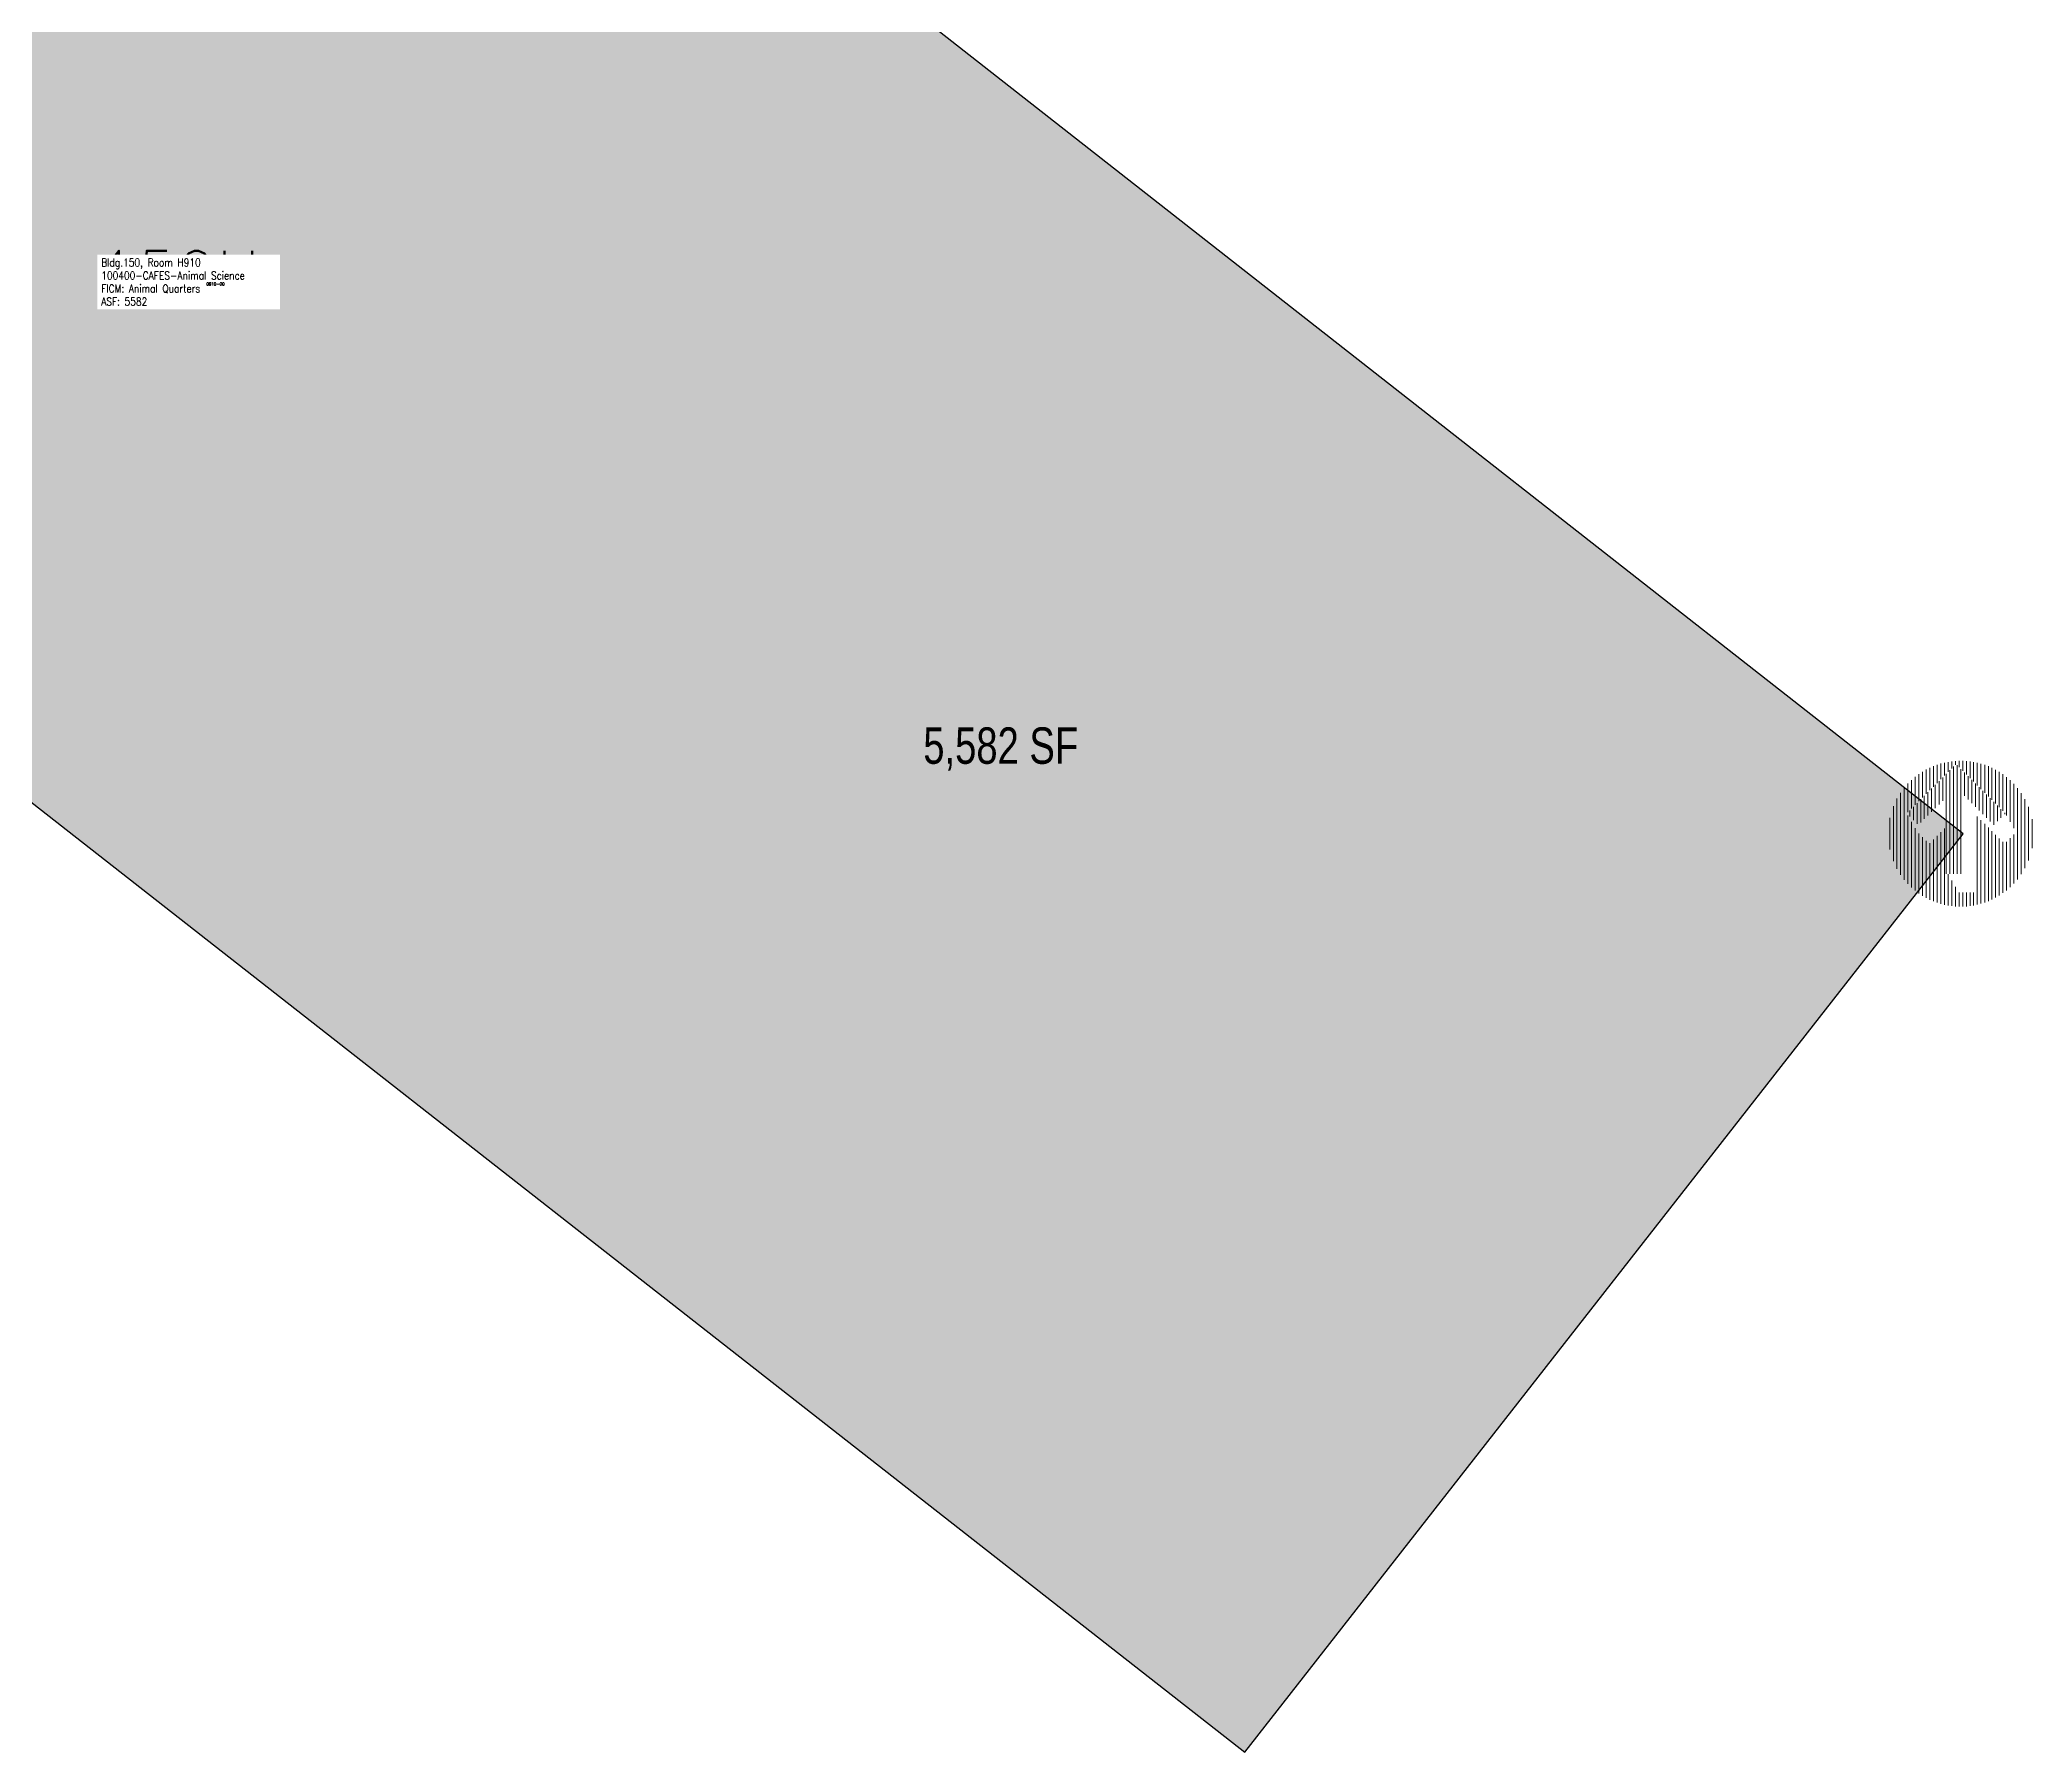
# Model space of a CAD drawing. Header units: inches. Extents: x 69148481 to 69150122, y 27724283 to 27725693.
# Drawn here: x 69149302 to 69150122, y 27724283 to 27724988 of the extents above; entities that cross this region are included whole.
import ezdxf
from ezdxf.enums import TextEntityAlignment as Align

# ---------------------------------------------------------------- set-up
doc = ezdxf.new("R2010")
doc.units = ezdxf.units.IN
doc.header["$MEASUREMENT"] = 0
for name, color, linetype in [('A-IDEN-RNUM', 7, 'Continuous'), ('A-IDEN-SNUM', 4, 'Continuous'), ('A-IDEN-VNUM', 4, 'Continuous'), ('A-WALL', 5, 'Continuous'), ('AREA-ASSIGN', 7, 'Continuous'), ('AREA-GROSS', 1, 'Continuous'), ('AREA-TEXT', 3, 'Continuous'), ('Rooms-Category-Color', 7, 'Continuous'), ('Rooms-College-Color', 7, 'Continuous'), ('Rooms-Department-Color', 7, 'Continuous'), ('Rooms-Division-Color', 7, 'Continuous'), ('Rooms-Information', 7, 'Continuous')]:
    doc.layers.add(name, color=color, linetype=linetype)
doc.styles.add('AREA', font='arial.ttf', dxfattribs={"width": 0.75, "height": 60})
doc.styles.add('ROOMSNUMBER', font='TXT.SHX', dxfattribs={"height": 1})
doc.styles.add('ROOMVNUMBER', font='simplex.shx', dxfattribs={"width": 0.85})

# ---------------------------------------------------------------- blocks, each defined once
blk = doc.blocks.new('North Large')
at = {"color": 42, "linetype": 'ByBlock', "lineweight": 15, "true_color": 0xe08e00}
for p, q in [((-0.21, 0.186), (-0.21, 0.319)), ((-0.191, 0.205), (-0.191, 0.33)), ((-0.172, 0.224), (-0.172, 0.339)), ((-0.153, 0.242), (-0.153, 0.348)), ((-0.135, 0.261), (-0.135, 0.355)), ((-0.116, 0.28), (-0.116, 0.361)), ((-0.097, 0.299), (-0.097, 0.365)), ((-0.088, -0.206), (-0.088, 0.308)), ((-0.078, 0.318), (-0.078, 0.369)), ((-0.069, -0.206), (-0.069, 0.327)), ((-0.059, 0.336), (-0.059, 0.372)), ((-0.05, -0.206), (-0.05, 0.346)), ((-0.041, 0.355), (-0.041, 0.374)), ((-0.031, -0.206), (-0.031, 0.352)), ((-0.022, 0.343), (-0.022, 0.375)), ((-0.012, -0.206), (-0.012, 0.333)), ((-0.003, 0.324), (-0.003, 0.375)), ((0.006, 0.195), (0.006, 0.315)), ((0.016, 0.305), (0.016, 0.374)), ((0.035, 0.286), (0.035, 0.372)), ((0.053, 0.268), (0.053, 0.369)), ((0.072, 0.249), (0.072, 0.365)), ((0.091, 0.23), (0.091, 0.36)), ((0.11, 0.211), (0.11, 0.354)), ((0.129, 0.192), (0.129, 0.347)), ((0.147, 0.174), (0.147, 0.339)), ((0.166, 0.155), (0.166, 0.329)), ((0.185, 0.136), (0.185, 0.318)), ((-0.323, -0.212), (-0.323, 0.211)), ((-0.304, -0.237), (-0.304, 0.237)), ((-0.285, 0.111), (-0.285, 0.258)), ((-0.266, 0.13), (-0.266, 0.276)), ((-0.248, 0.148), (-0.248, 0.293)), ((-0.229, 0.167), (-0.229, 0.307)), ((-0.182, 0.094), (-0.182, 0.214)), ((-0.163, 0.113), (-0.163, 0.233)), ((-0.144, 0.132), (-0.144, 0.252)), ((-0.125, 0.151), (-0.125, 0.271)), ((-0.106, 0.17), (-0.106, 0.289)), ((0.025, 0.176), (0.025, 0.296)), ((0.044, 0.157), (0.044, 0.277)), ((0.063, 0.138), (0.063, 0.258)), ((0.082, 0.12), (0.082, 0.239)), ((0.1, 0.101), (0.1, 0.221)), ((0.204, 0.117), (0.204, 0.306)), ((0.223, 0.094), (0.223, 0.291)), ((0.242, 0.061), (0.242, 0.275)), ((0.26, 0.028), (0.26, 0.256)), ((0.279, -0.235), (0.279, 0.235)), ((0.298, -0.209), (0.298, 0.209)), ((-0.36, -0.142), (-0.36, 0.141)), ((-0.342, -0.181), (-0.342, 0.181)), ((-0.276, 0.089), (-0.276, 0.12)), ((-0.257, 0.07), (-0.257, 0.139)), ((-0.238, 0.051), (-0.238, 0.158)), ((-0.219, 0.057), (-0.219, 0.177)), ((-0.201, 0.076), (-0.201, 0.195)), ((0.119, 0.082), (0.119, 0.202)), ((0.138, 0.063), (0.138, 0.183)), ((0.157, 0.045), (0.157, 0.164)), ((0.176, 0.064), (0.176, 0.145)), ((0.194, 0.082), (0.194, 0.127)), ((0.213, 0.101), (0.213, 0.108)), ((0.317, -0.178), (0.317, 0.178)), ((0.336, -0.138), (0.336, 0.138)), ((-0.379, -0.081), (-0.379, 0.081)), ((-0.285, -0.258), (-0.285, 0.094)), ((-0.266, -0.277), (-0.266, 0.061)), ((-0.248, -0.293), (-0.248, 0.028)), ((-0.229, -0.307), (-0.229, 0.001)), ((-0.116, -0.361), (-0.116, 0.008)), ((-0.097, -0.366), (-0.097, 0.027)), ((0.072, -0.365), (0.072, 0.088)), ((0.091, -0.36), (0.091, 0.069)), ((0.11, -0.354), (0.11, 0.05)), ((0.129, -0.347), (0.129, 0.032)), ((0.147, -0.339), (0.147, 0.013)), ((0.354, -0.074), (0.354, 0.074)), ((-0.21, -0.319), (-0.21, -0.018)), ((-0.191, -0.33), (-0.191, -0.037)), ((-0.172, -0.34), (-0.172, -0.048)), ((-0.153, -0.348), (-0.153, -0.03)), ((-0.135, -0.355), (-0.135, -0.011)), ((0.166, -0.329), (0.166, -0.006)), ((0.185, -0.318), (0.185, -0.025)), ((0.204, -0.304), (0.204, -0.042)), ((0.223, -0.292), (0.223, -0.042)), ((0.242, -0.275), (0.242, -0.023)), ((0.26, -0.257), (0.26, -0.004)), ((-0.078, -0.369), (-0.078, -0.209)), ((-0.059, -0.372), (-0.059, -0.241)), ((-0.041, -0.374), (-0.041, -0.274)), ((-0.022, -0.375), (-0.022, -0.303)), ((-0.003, -0.375), (-0.003, -0.303)), ((0.016, -0.374), (0.016, -0.303)), ((0.035, -0.372), (0.035, -0.303)), ((0.053, -0.369), (0.053, -0.303))]:
    blk.add_line(p, q, dxfattribs=at)

msp = doc.modelspace()

# ---------------------------------------------------------------- hatches: boundary and pattern name
at = {"layer": 'Rooms-Category-Color', "true_color": 0xfbafa2}
msp.add_hatch(color=21, dxfattribs=at).paths.add_polyline_path([(69148481.07, 27725313.88), (69149797.67, 27724283), (69150093.58, 27724661.26), (69148776.14, 27725693.42)])
at = {"layer": 'Rooms-College-Color', "true_color": 0xe3c5e1}
msp.add_hatch(color=254, dxfattribs=at).paths.add_polyline_path([(69148481.07, 27725313.88), (69149797.67, 27724283), (69150093.58, 27724661.26), (69148776.14, 27725693.42)])
at = {"layer": 'Rooms-Department-Color', "true_color": 0xe3c5e1}
msp.add_hatch(color=254, dxfattribs=at).paths.add_polyline_path([(69148481.07, 27725313.88), (69149797.67, 27724283), (69150093.58, 27724661.26), (69148776.14, 27725693.42)])
at = {"layer": 'Rooms-Division-Color', "true_color": 0xe3c5e1}
msp.add_hatch(color=254, dxfattribs=at).paths.add_polyline_path([(69148481.07, 27725313.88), (69149797.67, 27724283), (69150093.58, 27724661.26), (69148776.14, 27725693.42)])

# ---------------------------------------------------------------- linework, layer by layer
at = {"layer": 'A-WALL'}
msp.add_lwpolyline([(69148481.07, 27725313.88), (69149797.67, 27724283), (69150093.58, 27724661.26), (69148776.14, 27725693.42)], close=True, dxfattribs=at)
at = {"layer": 'AREA-ASSIGN'}
msp.add_lwpolyline([(69148481.07, 27725313.88), (69149797.67, 27724283), (69150093.58, 27724661.26), (69148776.14, 27725693.42)], close=True, dxfattribs=at)
at = {"layer": 'AREA-GROSS'}
msp.add_lwpolyline([(69148481.07, 27725313.88), (69149797.67, 27724283), (69150093.58, 27724661.26), (69148776.14, 27725693.42)], close=True, dxfattribs=at)

# ---------------------------------------------------------------- block references
at = {"layer": 'Defpoints', "xscale": 79.99999999999999, "yscale": 79.99999999999999, "zscale": 79.99999999999999}
msp.add_blockref('North Large', (69150093.58, 27724661.26), dxfattribs=at)

# ---------------------------------------------------------------- texts
at = {"layer": 'A-IDEN-RNUM', "style": 'ROOMSNUMBER'}
msp.add_text('0910-00', height=1.2, dxfattribs=at).set_placement((69149373.83, 27724887.69), align=Align.MIDDLE)
at = {"layer": 'A-IDEN-SNUM', "style": 'ROOMSNUMBER'}
msp.add_text('1500H91000', height=1.2, dxfattribs=at).set_placement((69149373.9, 27724890.07), align=Align.MIDDLE)
at = {"layer": 'A-IDEN-VNUM', "style": 'ROOMVNUMBER', "width": 0.85}
msp.add_text('150H', height=22.5, dxfattribs=at).set_placement((69149358.65, 27724890.07), align=Align.MIDDLE)
at = {"layer": 'AREA-TEXT', "style": 'AREA', "width": 0.75}
msp.add_text('5,582 SF', height=15, dxfattribs=at).set_placement((69149697.19, 27724697.55), align=Align.MIDDLE_CENTER)

# ---------------------------------------------------------------- next in the draw order: texts
at = {"layer": 'Rooms-Information', "insert": (69149326.77, 27724878.82), "char_height": 3.2143, "width": 72, "attachment_point": 7, "style": 'ROOMVNUMBER', "bg_fill": 3, "box_fill_scale": 1.5, "bg_fill_color": 256, "bg_fill_true_color": 13158600, "bg_fill_transparency": 0}
msp.add_mtext('Bldg.150, Room H910^M^J100400-CAFES-Animal Science^M^JFICM: Animal Quarters^M^JASF: 5582', dxfattribs=at)

doc.saveas('drawing.dxf')
